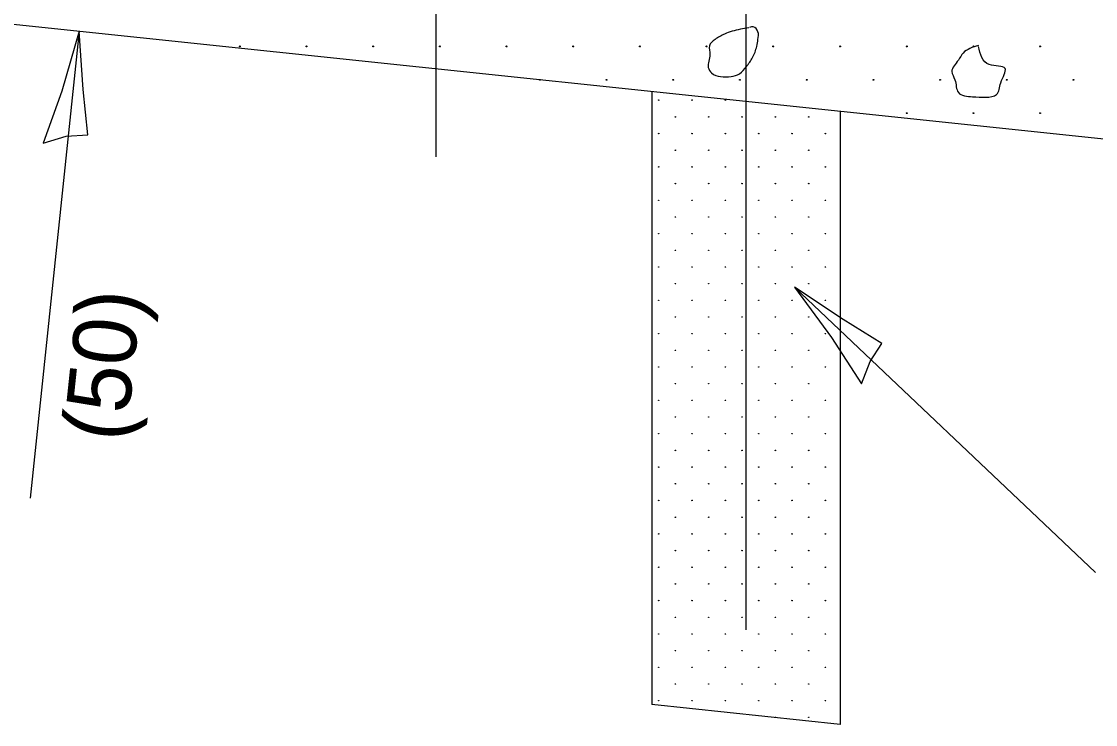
# Model space of a CAD drawing. Extents: x 99537 to 100217, y 100016 to 100456.
# Drawn here: x 99769.81 to 99816.44, y 100321.85 to 100352.36 of the extents above; entities that cross this region are included whole.
import ezdxf

# ---------------------------------------------------------------- set-up
doc = ezdxf.new("R2010")
doc.units = 0
for name, color, linetype in [('Design_PR_Back of Gutter or Curb line', 7, 'Continuous'), ('Design_PR_Roadway Dimensions', 7, 'Continuous'), ('Design_PR_Roadway Notes', 7, 'Continuous'), ('Level 11', 7, 'Continuous'), ('Level 43', 7, 'Continuous'), ('Level 45', 7, 'Continuous'), ('Level 49', 7, 'Continuous'), ('Level 54', 7, 'Continuous')]:
    doc.layers.add(name, color=color, linetype=linetype)

msp = doc.modelspace()

# ---------------------------------------------------------------- linework, layer by layer
at = {"layer": 'Design_PR_Back of Gutter or Curb line'}
msp.add_line((99742.02, 100355.128), (99823.686, 100346.542), dxfattribs=at)
at = {"layer": 'Design_PR_Roadway Notes'}
msp.add_line((99816.442, 100328.454), (99803.376, 100340.83), dxfattribs=at)
msp.add_lwpolyline([(99806.286, 100336.632), (99806.652, 100337.61), (99807.17, 100338.388), (99805.488, 100339.426), (99803.376, 100340.83), (99804.978, 100338.644)], close=True, dxfattribs=at)
at = {"layer": 'Level 11'}
for points in [[(99801.39, 100352.086), (99800.664, 100351.936), (99800.34, 100351.816), (99799.926, 100351.582), (99799.68, 100351.306), (99799.698, 100350.928), (99799.626, 100350.37), (99799.77, 100350.13), (99800.166, 100349.974), (99800.616, 100349.968), (99800.982, 100350.094), (99801.288, 100350.406), (99801.552, 100350.796), (99801.732, 100351.282), (99801.786, 100351.582), (99801.786, 100351.918), (99801.582, 100352.128), (99801.42, 100352.104)], [(99811.356, 100351.318), (99810.696, 100350.994), (99810.486, 100350.682), (99810.204, 100350.19), (99810.336, 100349.836), (99810.486, 100349.278), (99811.104, 100349.098), (99811.68, 100349.074), (99812.148, 100349.194), (99812.328, 100349.704), (99812.514, 100350.322), (99811.83, 100350.49), (99811.356, 100351.282)]]:
    msp.add_spline(points, degree=3, dxfattribs=at)
at = {"layer": 'Level 43'}
for p, q in [((99787.804, 100362.54), (99787.804, 100346.494)), ((99772.32, 100351.942), (99770.193, 100331.675))]:
    msp.add_line(p, q, dxfattribs=at)
msp.add_lwpolyline([(99770.758, 100347.08), (99771.756, 100347.384), (99772.688, 100347.444), (99772.49, 100349.41), (99772.32, 100351.942), (99771.56, 100349.34)], close=True, dxfattribs=at)
at = {"layer": 'Level 45'}
for centre, radius in [((99779.288, 100351.278), 0.0205), ((99782.184, 100351.278), 0.0205), ((99785.079, 100351.278), 0.0205), ((99787.975, 100351.278), 0.0205), ((99790.871, 100351.278), 0.0205), ((99793.766, 100351.278), 0.0205), ((99796.662, 100351.278), 0.0205), ((99799.557, 100351.278), 0.0205), ((99802.453, 100351.278), 0.0205), ((99805.349, 100351.278), 0.0205), ((99808.244, 100351.278), 0.0205), ((99811.14, 100351.278), 0.0205), ((99814.035, 100351.278), 0.0205), ((99792.318, 100349.83), 0.0205), ((99795.214, 100349.83), 0.0205), ((99798.11, 100349.83), 0.0205), ((99801.005, 100349.83), 0.0205), ((99803.901, 100349.83), 0.0205), ((99806.796, 100349.83), 0.0205), ((99809.692, 100349.83), 0.0205), ((99812.588, 100349.83), 0.0205), ((99815.483, 100349.83), 0.0205), ((99797.479, 100348.948), 0.0102), ((99798.927, 100348.948), 0.0102), ((99800.374, 100348.948), 0.0102), ((99798.203, 100348.224), 0.0102), ((99799.65, 100348.224), 0.0102), ((99801.098, 100348.224), 0.0102), ((99802.546, 100348.224), 0.0102), ((99803.994, 100348.224), 0.0102), ((99808.244, 100348.383), 0.0205), ((99811.14, 100348.383), 0.0205), ((99814.035, 100348.383), 0.0205), ((99797.479, 100347.5), 0.0102), ((99798.927, 100347.5), 0.0102), ((99800.374, 100347.5), 0.0102), ((99801.822, 100347.5), 0.0102), ((99803.27, 100347.5), 0.0102), ((99804.718, 100347.5), 0.0102), ((99798.203, 100346.776), 0.0102), ((99799.65, 100346.776), 0.0102), ((99801.098, 100346.776), 0.0102), ((99802.546, 100346.776), 0.0102), ((99803.994, 100346.776), 0.0102), ((99797.479, 100346.052), 0.0102), ((99798.927, 100346.052), 0.0102), ((99800.374, 100346.052), 0.0102), ((99801.822, 100346.052), 0.0102), ((99803.27, 100346.052), 0.0102), ((99804.718, 100346.052), 0.0102), ((99798.203, 100345.328), 0.0102), ((99799.65, 100345.328), 0.0102), ((99801.098, 100345.328), 0.0102), ((99802.546, 100345.328), 0.0102), ((99803.994, 100345.328), 0.0102), ((99797.479, 100344.604), 0.0102), ((99798.927, 100344.604), 0.0102), ((99800.374, 100344.604), 0.0102), ((99801.822, 100344.604), 0.0102), ((99803.27, 100344.604), 0.0102), ((99804.718, 100344.604), 0.0102), ((99798.203, 100343.88), 0.0102), ((99799.65, 100343.88), 0.0102), ((99801.098, 100343.88), 0.0102), ((99802.546, 100343.88), 0.0102), ((99803.994, 100343.88), 0.0102), ((99797.479, 100343.157), 0.0102), ((99798.927, 100343.157), 0.0102), ((99800.374, 100343.157), 0.0102), ((99801.822, 100343.157), 0.0102), ((99803.27, 100343.157), 0.0102), ((99804.718, 100343.157), 0.0102), ((99798.203, 100342.433), 0.0102), ((99799.65, 100342.433), 0.0102), ((99801.098, 100342.433), 0.0102), ((99802.546, 100342.433), 0.0102), ((99803.994, 100342.433), 0.0102), ((99797.479, 100341.709), 0.0102), ((99798.927, 100341.709), 0.0102), ((99800.374, 100341.709), 0.0102), ((99801.822, 100341.709), 0.0102), ((99803.27, 100341.709), 0.0102), ((99804.718, 100341.709), 0.0102), ((99798.203, 100340.985), 0.0102), ((99799.65, 100340.985), 0.0102), ((99801.098, 100340.985), 0.0102), ((99802.546, 100340.985), 0.0102), ((99803.994, 100340.985), 0.0102), ((99797.479, 100340.261), 0.0102), ((99798.927, 100340.261), 0.0102), ((99800.374, 100340.261), 0.0102), ((99801.822, 100340.261), 0.0102), ((99803.27, 100340.261), 0.0102), ((99804.718, 100340.261), 0.0102), ((99798.203, 100339.537), 0.0102), ((99799.65, 100339.537), 0.0102), ((99801.098, 100339.537), 0.0102), ((99802.546, 100339.537), 0.0102), ((99803.994, 100339.537), 0.0102), ((99797.479, 100338.813), 0.0102), ((99798.927, 100338.813), 0.0102), ((99800.374, 100338.813), 0.0102), ((99801.822, 100338.813), 0.0102), ((99803.27, 100338.813), 0.0102), ((99804.718, 100338.813), 0.0102), ((99798.203, 100338.089), 0.0102), ((99799.65, 100338.089), 0.0102), ((99801.098, 100338.089), 0.0102), ((99802.546, 100338.089), 0.0102), ((99803.994, 100338.089), 0.0102), ((99797.479, 100337.365), 0.0102), ((99798.927, 100337.365), 0.0102), ((99800.374, 100337.365), 0.0102), ((99801.822, 100337.365), 0.0102), ((99803.27, 100337.365), 0.0102), ((99804.718, 100337.365), 0.0102), ((99798.203, 100336.641), 0.0102), ((99799.65, 100336.641), 0.0102), ((99801.098, 100336.641), 0.0102), ((99802.546, 100336.641), 0.0102), ((99803.994, 100336.641), 0.0102), ((99797.479, 100335.918), 0.0102), ((99798.927, 100335.918), 0.0102), ((99800.374, 100335.918), 0.0102), ((99801.822, 100335.918), 0.0102), ((99803.27, 100335.918), 0.0102), ((99804.718, 100335.918), 0.0102), ((99798.203, 100335.194), 0.0102), ((99799.65, 100335.194), 0.0102), ((99801.098, 100335.194), 0.0102), ((99802.546, 100335.194), 0.0102), ((99803.994, 100335.194), 0.0102), ((99797.479, 100334.47), 0.0102), ((99798.927, 100334.47), 0.0102), ((99800.374, 100334.47), 0.0102), ((99801.822, 100334.47), 0.0102), ((99803.27, 100334.47), 0.0102), ((99804.718, 100334.47), 0.0102), ((99798.203, 100333.746), 0.0102), ((99799.65, 100333.746), 0.0102), ((99801.098, 100333.746), 0.0102), ((99802.546, 100333.746), 0.0102), ((99803.994, 100333.746), 0.0102), ((99797.479, 100333.022), 0.0102), ((99798.927, 100333.022), 0.0102), ((99800.374, 100333.022), 0.0102), ((99801.822, 100333.022), 0.0102), ((99803.27, 100333.022), 0.0102), ((99804.718, 100333.022), 0.0102), ((99798.203, 100332.298), 0.0102), ((99799.65, 100332.298), 0.0102), ((99801.098, 100332.298), 0.0102), ((99802.546, 100332.298), 0.0102), ((99803.994, 100332.298), 0.0102), ((99797.479, 100331.574), 0.0102), ((99798.927, 100331.574), 0.0102), ((99800.374, 100331.574), 0.0102), ((99801.822, 100331.574), 0.0102), ((99803.27, 100331.574), 0.0102), ((99804.718, 100331.574), 0.0102), ((99798.203, 100330.85), 0.0102), ((99799.65, 100330.85), 0.0102), ((99801.098, 100330.85), 0.0102), ((99802.546, 100330.85), 0.0102), ((99803.994, 100330.85), 0.0102), ((99797.479, 100330.126), 0.0102), ((99798.927, 100330.126), 0.0102), ((99800.374, 100330.126), 0.0102), ((99801.822, 100330.126), 0.0102), ((99803.27, 100330.126), 0.0102), ((99804.718, 100330.126), 0.0102), ((99798.203, 100329.402), 0.0102), ((99799.65, 100329.402), 0.0102), ((99801.098, 100329.402), 0.0102), ((99802.546, 100329.402), 0.0102), ((99803.994, 100329.402), 0.0102), ((99797.479, 100328.678), 0.0102), ((99798.927, 100328.678), 0.0102), ((99800.374, 100328.678), 0.0102), ((99801.822, 100328.678), 0.0102), ((99803.27, 100328.678), 0.0102), ((99804.718, 100328.678), 0.0102), ((99798.203, 100327.955), 0.0102), ((99799.65, 100327.955), 0.0102), ((99801.098, 100327.955), 0.0102), ((99802.546, 100327.955), 0.0102), ((99803.994, 100327.955), 0.0102), ((99797.479, 100327.231), 0.0102), ((99798.927, 100327.231), 0.0102), ((99800.374, 100327.231), 0.0102), ((99801.822, 100327.231), 0.0102), ((99803.27, 100327.231), 0.0102), ((99804.718, 100327.231), 0.0102), ((99798.203, 100326.507), 0.0102), ((99799.65, 100326.507), 0.0102), ((99801.098, 100326.507), 0.0102), ((99802.546, 100326.507), 0.0102), ((99803.994, 100326.507), 0.0102), ((99797.479, 100325.783), 0.0102), ((99798.927, 100325.783), 0.0102), ((99800.374, 100325.783), 0.0102), ((99801.822, 100325.783), 0.0102), ((99803.27, 100325.783), 0.0102), ((99804.718, 100325.783), 0.0102), ((99798.203, 100325.059), 0.0102), ((99799.65, 100325.059), 0.0102), ((99801.098, 100325.059), 0.0102), ((99802.546, 100325.059), 0.0102), ((99803.994, 100325.059), 0.0102), ((99797.479, 100324.335), 0.0102), ((99798.927, 100324.335), 0.0102), ((99800.374, 100324.335), 0.0102), ((99801.822, 100324.335), 0.0102), ((99803.27, 100324.335), 0.0102), ((99804.718, 100324.335), 0.0102), ((99798.203, 100323.611), 0.0102), ((99799.65, 100323.611), 0.0102), ((99801.098, 100323.611), 0.0102), ((99802.546, 100323.611), 0.0102), ((99803.994, 100323.611), 0.0102), ((99797.479, 100322.887), 0.0102), ((99798.927, 100322.887), 0.0102), ((99800.374, 100322.887), 0.0102), ((99801.822, 100322.887), 0.0102), ((99803.27, 100322.887), 0.0102), ((99804.718, 100322.887), 0.0102), ((99802.546, 100322.163), 0.0102), ((99803.994, 100322.163), 0.0102)]:
    msp.add_circle(centre, radius, dxfattribs=at)
at = {"layer": 'Level 49'}
msp.add_line((99801.264, 100361.122), (99801.264, 100325.956), dxfattribs=at)
at = {"layer": 'Level 54'}
for p, q in [((99797.172, 100349.326), (99797.172, 100322.716)), ((99805.362, 100348.468), (99805.362, 100321.852)), ((99805.362, 100321.852), (99797.172, 100322.716))]:
    msp.add_line(p, q, dxfattribs=at)

# ---------------------------------------------------------------- texts
at = {"layer": 'Design_PR_Roadway Dimensions'}
msp.add_text('(50)', height=2.75, rotation=83.9992, dxfattribs=at).set_placement((99774.344, 100334.076))

doc.saveas('drawing.dxf')
